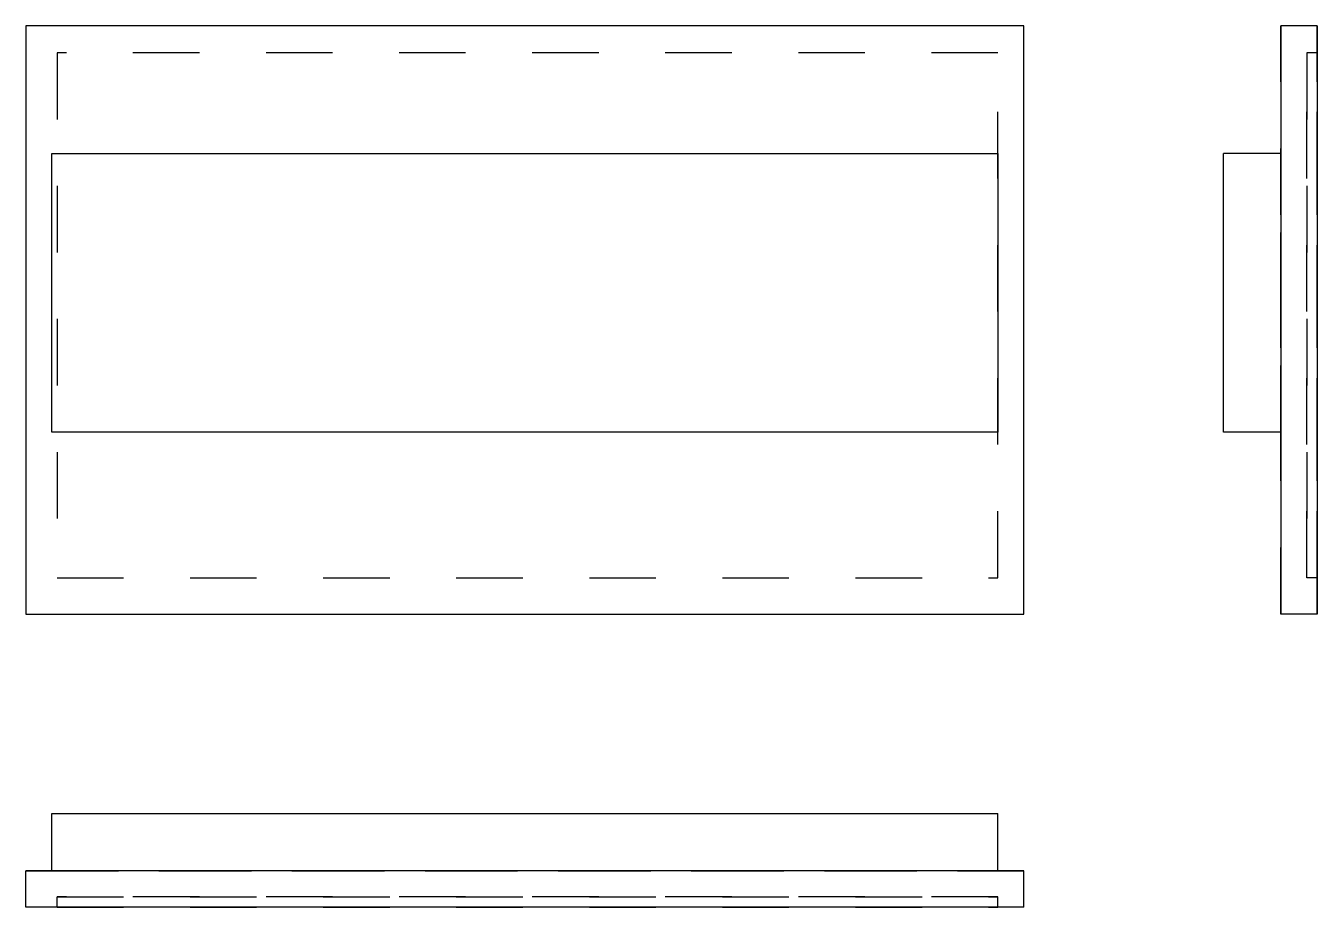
# Model space of a CAD drawing. Extents: x 0 to 1.94, y 0 to 1.32.
import ezdxf

# ---------------------------------------------------------------- set-up
doc = ezdxf.new("R2010")
doc.units = 0
doc.linetypes.add('HIDDEN', pattern=[0.075, 0.050025, -0.024975])
for name, color, linetype in [('FRONT', 7, 'CONTINUOUS'), ('FRONT_HID', 7, 'HIDDEN'), ('LEFT', 7, 'CONTINUOUS'), ('LEFT_HID', 7, 'HIDDEN'), ('TOP', 7, 'CONTINUOUS'), ('TOP_HID', 7, 'HIDDEN')]:
    doc.layers.add(name, color=color, linetype=linetype)

msp = doc.modelspace()

# ---------------------------------------------------------------- linework, layer by layer
at = {"layer": 'FRONT'}
for p, q in [((0, 1.324836), (0, 0.440625)), ((1.5, 1.324836), (0, 1.324836)), ((1.5, 0.440625), (1.5, 1.324836)), ((0.039062, 1.133141), (1.460938, 1.133141)), ((0.039062, 0.714063), (0.039062, 1.133141)), ((1.460938, 1.133141), (1.460938, 0.714063)), ((1.460938, 0.714063), (0.039062, 0.714063)), ((0, 0.440625), (1.5, 0.440625))]:
    msp.add_line(p, q, dxfattribs=at)
at = {"layer": 'FRONT_HID', "linetype": 'HIDDEN'}
for p, q in [((0.046875, 1.284211), (0.046875, 0.495313)), ((1.460938, 1.284211), (0.046875, 1.284211)), ((1.460938, 1.284211), (0.046875, 1.284211)), ((0.046875, 1.284211), (0.046875, 0.495313)), ((1.460938, 0.495313), (1.460938, 1.284211)), ((1.460938, 0.495313), (1.460938, 1.284211)), ((0.046875, 0.495313), (1.460938, 0.495313)), ((0.046875, 0.495313), (1.460938, 0.495313))]:
    msp.add_line(p, q, dxfattribs=at)
at = {"layer": 'LEFT'}
for p, q in [((1.940625, 1.324836), (1.885938, 1.324836)), ((1.885938, 1.324836), (1.885938, 0.440625)), ((1.940625, 1.324836), (1.940625, 0.440625)), ((1.885938, 1.133141), (1.8, 1.133141)), ((1.8, 0.714063), (1.8, 1.133141)), ((1.885938, 0.714063), (1.8, 0.714063)), ((1.940625, 0.440625), (1.885938, 0.440625))]:
    msp.add_line(p, q, dxfattribs=at)
at = {"layer": 'LEFT_HID', "linetype": 'HIDDEN'}
for p, q in [((1.885938, 0.440625), (1.885938, 1.324836)), ((1.940625, 0.440625), (1.940625, 1.324836)), ((1.925, 0.495313), (1.925, 1.284211)), ((1.940625, 1.284211), (1.925, 1.284211)), ((1.940625, 1.284211), (1.925, 1.284211)), ((1.925, 1.284211), (1.925, 0.495313)), ((1.940625, 1.284211), (1.940625, 0.495313)), ((1.940625, 0.495313), (1.940625, 1.284211)), ((1.885938, 1.133141), (1.885938, 0.714063)), ((1.885938, 0.714063), (1.885938, 1.133141)), ((1.940625, 0.495313), (1.925, 0.495313)), ((1.940625, 0.495313), (1.925, 0.495313))]:
    msp.add_line(p, q, dxfattribs=at)
at = {"layer": 'TOP'}
for p, q in [((0.039062, 0.054688), (0.039062, 0.140625)), ((0.039062, 0.140625), (1.460938, 0.140625)), ((1.460938, 0.054688), (1.460938, 0.140625)), ((0, 0), (0, 0.054688)), ((1.5, 0.054688), (0, 0.054687)), ((1.5, 0), (1.5, 0.054688)), ((1.5, 0), (0, 0))]:
    msp.add_line(p, q, dxfattribs=at)
at = {"layer": 'TOP_HID', "linetype": 'HIDDEN'}
for p, q in [((0, 0.054688), (1.5, 0.054688)), ((1.460938, 0.054688), (0.039062, 0.054688)), ((0.039062, 0.054688), (1.460938, 0.054687)), ((0.046875, 0), (0.046875, 0.015625)), ((0.046875, 0.015625), (1.460938, 0.015625)), ((1.460938, 0.015625), (0.046875, 0.015625)), ((0.046875, 0), (0.046875, 0.015625)), ((0.046875, 0), (1.460938, 0)), ((1.460938, 0), (0.046875, 0)), ((1.460938, 0), (1.460938, 0.015625)), ((1.460938, 0), (1.460938, 0.015625))]:
    msp.add_line(p, q, dxfattribs=at)

doc.saveas('drawing.dxf')
